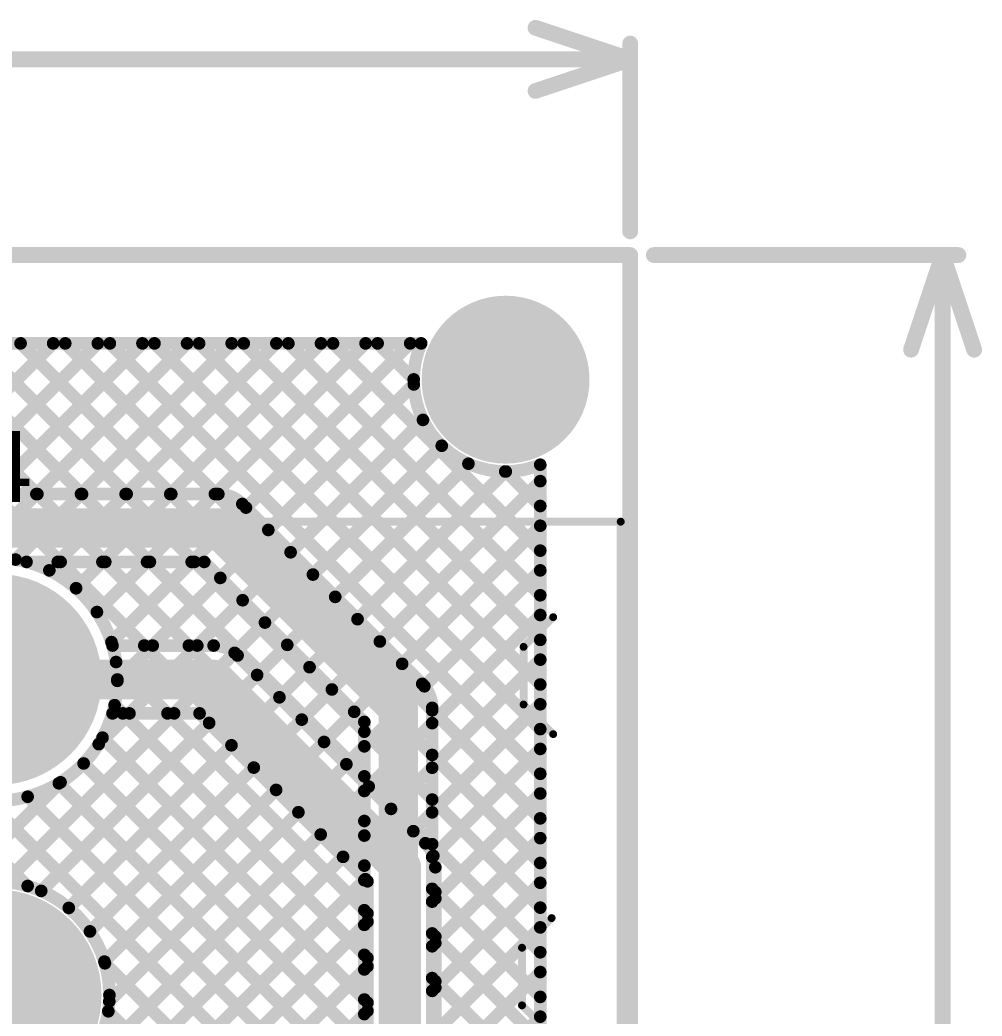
# Model space of a CAD drawing. Header units: millimetres. Extents: x -0.08 to 7.12, y -0.08 to 3.98.
# Drawn here: x 6.477 to 7.087, y 3.35 to 3.981 of the extents above; entities that cross this region are included whole.
import ezdxf

# ---------------------------------------------------------------- set-up
doc = ezdxf.new("R2010")
doc.units = ezdxf.units.MM
doc.header["$MEASUREMENT"] = 0
for name, color, linetype in [('BottomLayer', 5, 'Continuous'), ('BottomSolder', 6, 'Continuous'), ('Mechanical1', 6, 'Continuous'), ('Mechanical2', 216, 'Continuous'), ('MultiLayer', 9, 'Continuous'), ('PadHoleLayer', 156, 'Continuous'), ('TopLayer', 1, 'Continuous'), ('TopOverlay', 2, 'Continuous'), ('TopSolder', 216, 'Continuous')]:
    doc.layers.add(name, color=color, linetype=linetype)
doc.styles.add('Arial', font='', dxfattribs={"height": 0.2})
doc.styles.get('Arial').set_extended_font_data('Arial')

# ---------------------------------------------------------------- blocks, each defined once
blk = doc.blocks.new('WJ2EDGR_5_08_3P__5')
at = {"layer": 'BottomLayer'}
blk.add_hatch(color=5, dxfattribs=at).paths.add_polyline_path([(-0.06299, 0.06299), (0.06299, 0.06299), (0.06299, -0.06299), (-0.06299, -0.06299)])
h = blk.add_hatch(color=5, dxfattribs=at)
edge = h.paths.add_edge_path()
edge.add_arc((0.2, 0), 0.06299, 0, 360)
h = blk.add_hatch(color=5, dxfattribs=at)
edge = h.paths.add_edge_path()
edge.add_arc((0.4, 0), 0.06299, 0, 360)
at = {"layer": 'BottomSolder'}
blk.add_hatch(color=6, dxfattribs=at).paths.add_polyline_path([(-0.06699, 0.06699), (0.06699, 0.06699), (0.06699, -0.06699), (-0.06699, -0.06699)])
h = blk.add_hatch(color=6, dxfattribs=at)
edge = h.paths.add_edge_path()
edge.add_arc((0.2, 0), 0.06699, 0, 360)
h = blk.add_hatch(color=6, dxfattribs=at)
edge = h.paths.add_edge_path()
edge.add_arc((0.4, 0), 0.06699, 0, 360)
at = {"layer": 'MultiLayer'}
blk.add_hatch(color=9, dxfattribs=at).paths.add_polyline_path([(-0.06299, 0.06299), (0.06299, 0.06299), (0.06299, -0.06299), (-0.06299, -0.06299)])
h = blk.add_hatch(color=9, dxfattribs=at)
edge = h.paths.add_edge_path()
edge.add_arc((0.2, 0), 0.06299, 0, 360)
h = blk.add_hatch(color=9, dxfattribs=at)
edge = h.paths.add_edge_path()
edge.add_arc((0.4, 0), 0.06299, 0, 360)
at = {"layer": 'PadHoleLayer'}
h = blk.add_hatch(color=156, dxfattribs=at)
edge = h.paths.add_edge_path()
edge.add_arc((0, 0), 0.0315, 0, 360)
h = blk.add_hatch(color=156, dxfattribs=at)
edge = h.paths.add_edge_path()
edge.add_arc((0.2, 0), 0.0315, 0, 360)
h = blk.add_hatch(color=156, dxfattribs=at)
edge = h.paths.add_edge_path()
edge.add_arc((0.4, 0), 0.0315, 0, 360)
at = {"layer": 'TopLayer'}
blk.add_hatch(color=1, dxfattribs=at).paths.add_polyline_path([(-0.06299, 0.06299), (0.06299, 0.06299), (0.06299, -0.06299), (-0.06299, -0.06299)])
h = blk.add_hatch(color=1, dxfattribs=at)
edge = h.paths.add_edge_path()
edge.add_arc((0.2, 0), 0.06299, 0, 360)
h = blk.add_hatch(color=1, dxfattribs=at)
edge = h.paths.add_edge_path()
edge.add_arc((0.4, 0), 0.06299, 0, 360)
at = {"layer": 'TopSolder'}
blk.add_hatch(color=216, dxfattribs=at).paths.add_polyline_path([(-0.06699, 0.06699), (0.06699, 0.06699), (0.06699, -0.06699), (-0.06699, -0.06699)])
h = blk.add_hatch(color=216, dxfattribs=at)
edge = h.paths.add_edge_path()
edge.add_arc((0.2, 0), 0.06699, 0, 360)
h = blk.add_hatch(color=216, dxfattribs=at)
edge = h.paths.add_edge_path()
edge.add_arc((0.4, 0), 0.06699, 0, 360)
at = {"layer": 'TopOverlay', "const_width": 0.005}
for points in [[(0.5, 0.08), (-0.1, 0.08)], [(-0.1, 0.08), (-0.1, -0.396)], [(0.5, 0.08), (0.5, -0.396)], [(-0.00956, -0.33443), (-0.02833, -0.3532)], [(-0.00956, -0.33443), (0.02699, -0.33443)], [(0.02699, -0.33443), (0.04576, -0.3532)], [(0.19344, -0.33343), (0.17467, -0.3522)], [(0.19344, -0.33343), (0.22999, -0.33343)], [(0.22999, -0.33343), (0.24876, -0.3522)], [(0.38414, -0.33443), (0.36537, -0.3532)], [(0.38414, -0.33443), (0.42069, -0.33443)], [(0.42069, -0.33443), (0.43946, -0.3532)], [(0.5, -0.396), (-0.1, -0.396)]]:
    blk.add_lwpolyline(points, dxfattribs=at)
at = {"layer": 'TopOverlay', "const_width": 0.0025}
for points in [[(-0.10125, 0.08, 1), (-0.09875, 0.08, 1)], [(-0.10125, 0.08, 1), (-0.09875, 0.08, 1)], [(0.49875, 0.08, 1), (0.50125, 0.08, 1)], [(0.49875, 0.08, 1), (0.50125, 0.08, 1)], [(-0.01081, -0.33443, 1), (-0.00831, -0.33443, 1)], [(-0.01081, -0.33443, 1), (-0.00831, -0.33443, 1)], [(0.02574, -0.33443, 1), (0.02824, -0.33443, 1)], [(0.02574, -0.33443, 1), (0.02824, -0.33443, 1)], [(0.19219, -0.33343, 1), (0.19469, -0.33343, 1)], [(0.19219, -0.33343, 1), (0.19469, -0.33343, 1)], [(0.22874, -0.33343, 1), (0.23124, -0.33343, 1)], [(0.22874, -0.33343, 1), (0.23124, -0.33343, 1)], [(0.38289, -0.33443, 1), (0.38539, -0.33443, 1)], [(0.38289, -0.33443, 1), (0.38539, -0.33443, 1)], [(0.41944, -0.33443, 1), (0.42194, -0.33443, 1)], [(0.41944, -0.33443, 1), (0.42194, -0.33443, 1)], [(-0.02958, -0.3532, 1), (-0.02708, -0.3532, 1)], [(0.04451, -0.3532, 1), (0.04701, -0.3532, 1)], [(0.17342, -0.3522, 1), (0.17592, -0.3522, 1)], [(0.24751, -0.3522, 1), (0.25001, -0.3522, 1)], [(0.36412, -0.3532, 1), (0.36662, -0.3532, 1)], [(0.43821, -0.3532, 1), (0.44071, -0.3532, 1)], [(-0.10125, -0.396, 1), (-0.09875, -0.396, 1)], [(-0.10125, -0.396, 1), (-0.09875, -0.396, 1)], [(0.49875, -0.396, 1), (0.50125, -0.396, 1)], [(0.49875, -0.396, 1), (0.50125, -0.396, 1)]]:
    blk.add_lwpolyline(points, format="xyb", close=True, dxfattribs=at)

msp = doc.modelspace()

# ---------------------------------------------------------------- hatches: boundary and pattern name
at = {"layer": 'BottomLayer'}
h = msp.add_hatch(color=5, dxfattribs=at)
edge = h.paths.add_edge_path()
edge.add_arc((6.785, 3.753), 0.04921, 0, 360)
at = {"layer": 'BottomSolder'}
h = msp.add_hatch(color=6, dxfattribs=at)
edge = h.paths.add_edge_path()
edge.add_arc((6.785, 3.753), 0.05321, 0, 360)
at = {"layer": 'MultiLayer'}
h = msp.add_hatch(color=9, dxfattribs=at)
edge = h.paths.add_edge_path()
edge.add_arc((6.785, 3.753), 0.04921, 0, 360)
at = {"layer": 'PadHoleLayer'}
h = msp.add_hatch(color=156, dxfattribs=at)
edge = h.paths.add_edge_path()
edge.add_arc((6.785, 3.753), 0.04134, 0, 360)
at = {"layer": 'TopLayer'}
h = msp.add_hatch(color=1, dxfattribs=at)
edge = h.paths.add_edge_path()
edge.add_arc((6.785, 3.753), 0.04921, 0, 360)
at = {"layer": 'TopSolder'}
h = msp.add_hatch(color=216, dxfattribs=at)
edge = h.paths.add_edge_path()
edge.add_arc((6.785, 3.753), 0.05321, 0, 360)

# ---------------------------------------------------------------- linework, layer by layer
at = {"layer": 'BottomLayer'}
for points, const_width in [([(5.82341, 3.776), (6.73152, 3.776)], 0.008), ([(6.31936, 3.59704), (6.49832, 3.776)], 0.008), ([(6.3351, 3.5845), (6.5266, 3.776)], 0.008), ([(6.36339, 3.5845), (6.55489, 3.776)], 0.008), ([(6.36454, 3.776), (6.55604, 3.5845)], 0.008), ([(6.39282, 3.776), (6.58432, 3.5845)], 0.008), ([(6.42111, 3.776), (6.807, 3.39011)], 0.008), ([(6.44534, 3.63817), (6.58317, 3.776)], 0.008), ([(6.44939, 3.776), (6.807, 3.41839)], 0.008), ([(6.47444, 3.63898), (6.61146, 3.776)], 0.008), ([(6.47767, 3.776), (6.807, 3.44667)], 0.008), ([(6.49588, 3.63214), (6.63974, 3.776)], 0.008), ([(6.50596, 3.776), (6.807, 3.47496)], 0.008), ([(6.51284, 3.62082), (6.66803, 3.776)], 0.008), ([(6.52604, 3.60573), (6.69631, 3.776)], 0.008), ([(6.53424, 3.776), (6.807, 3.50324)], 0.008), ([(6.53526, 3.58667), (6.72459, 3.776)], 0.008), ([(6.56253, 3.776), (6.807, 3.53153)], 0.008), ([(6.59081, 3.776), (6.807, 3.55981)], 0.008), ([(6.6191, 3.776), (6.807, 3.5881)], 0.008), ([(6.64738, 3.776), (6.807, 3.61638)], 0.008), ([(6.67567, 3.776), (6.807, 3.64466)], 0.008), ([(6.70395, 3.776), (6.72679, 3.75316)], 0.008), ([(6.56138, 3.5845), (6.72687, 3.74999)], 0.008), ([(6.58966, 3.5845), (6.73267, 3.7275)], 0.008), ([(6.61332, 3.57988), (6.74457, 3.71112)], 0.008), ([(6.62757, 3.56584), (6.76148, 3.69975)], 0.008), ([(6.807, 1.435), (6.807, 3.6991)], 0.008), ([(6.64171, 3.5517), (6.7848, 3.69479)], 0.008), ([(6.78516, 3.69479), (6.807, 3.67295)], 0.008), ([(6.65585, 3.53755), (6.807, 3.6887)], 0.008), ([(6.66999, 3.52341), (6.807, 3.66042)], 0.008), ([(6.68414, 3.50927), (6.807, 3.63213)], 0.008), ([(6.69828, 3.49513), (6.807, 3.60385)], 0.008), ([(6.53593, 3.5845), (6.6, 3.5845)], 0.008), ([(6.6152, 3.5782), (6.7342, 3.4592)], 0.008), ([(6.462, 3.563), (6.6, 3.563)], 0.025), ([(6.6, 3.563), (6.719, 3.444)], 0.025), ([(6.71242, 3.48098), (6.807, 3.57556)], 0.008), ([(6.72656, 3.46684), (6.807, 3.54728)], 0.008), ([(6.37276, 3.5415), (6.48215, 3.43212)], 0.008), ([(6.46817, 3.43473), (6.57495, 3.5415)], 0.008), ([(6.52718, 3.52201), (6.54666, 3.5415)], 0.008), ([(6.53593, 3.5415), (6.59109, 3.5415)], 0.008), ([(6.54247, 3.5415), (6.6975, 3.38647)], 0.008), ([(6.57075, 3.5415), (6.6975, 3.41475)], 0.008), ([(6.59109, 3.5415), (6.6975, 3.43509)], 0.008), ([(6.49074, 3.42901), (6.59716, 3.53543)], 0.008), ([(6.52958, 3.52611), (6.6975, 3.35818)], 0.008), ([(6.50822, 3.4182), (6.6113, 3.52129)], 0.008), ([(6.73924, 3.45124), (6.807, 3.51899)], 0.008), ([(6.51763, 3.50977), (6.6975, 3.3299)], 0.008), ([(6.52163, 3.40333), (6.62545, 3.50715)], 0.008), ([(6.43483, 3.42967), (6.50299, 3.49782)], 0.008), ([(6.50194, 3.49718), (6.6975, 3.30162)], 0.008), ([(6.48214, 3.48869), (6.6975, 3.27333)], 0.008), ([(6.5308, 3.38421), (6.63959, 3.49301)], 0.008), ([(6.7405, 3.42421), (6.807, 3.49071)], 0.008), ([(6.45633, 3.48622), (6.6975, 3.24505)], 0.008), ([(6.53388, 3.35901), (6.65373, 3.47886)], 0.008), ([(6.43814, 3.23499), (6.66787, 3.46472)], 0.008), ([(6.7405, 3.39593), (6.807, 3.46243)], 0.008), ([(6.46643, 3.23499), (6.68202, 3.45058)], 0.008), ([(6.719, 3.092), (6.719, 3.444)], 0.025), ([(6.7405, 3.092), (6.7405, 3.444)], 0.008), ([(6.49471, 3.23499), (6.69616, 3.43644)], 0.008), ([(6.6975, 3.10091), (6.6975, 3.43509)], 0.008), ([(6.7405, 3.36764), (6.807, 3.43414)], 0.008), ([(6.7405, 3.42832), (6.807, 3.36182)], 0.008), ([(6.523, 3.23499), (6.6975, 3.40949)], 0.008), ([(6.7405, 3.33936), (6.807, 3.40586)], 0.008), ([(6.7405, 3.40004), (6.807, 3.33354)], 0.008), ([(6.53112, 3.38315), (6.6975, 3.21676)], 0.008), ([(6.53399, 3.2177), (6.6975, 3.38121)], 0.008), ([(6.7405, 3.31107), (6.807, 3.37757)], 0.008), ([(6.7405, 3.37175), (6.807, 3.30525)], 0.008), ([(6.53325, 3.35272), (6.6975, 3.18848)], 0.008), ([(6.53399, 3.18942), (6.6975, 3.35293)], 0.008), ([(6.7405, 3.28279), (6.807, 3.34929)], 0.008)]:
    msp.add_lwpolyline(points, dxfattribs=dict(at, const_width=const_width))
for points, const_width in [([(6.47567, 3.776, 1), (6.47967, 3.776, 1)], 0.004), ([(6.49632, 3.776, 1), (6.50032, 3.776, 1)], 0.004), ([(6.50396, 3.776, 1), (6.50796, 3.776, 1)], 0.004), ([(6.5246, 3.776, 1), (6.5286, 3.776, 1)], 0.004), ([(6.53224, 3.776, 1), (6.53624, 3.776, 1)], 0.004), ([(6.55289, 3.776, 1), (6.55689, 3.776, 1)], 0.004), ([(6.56053, 3.776, 1), (6.56453, 3.776, 1)], 0.004), ([(6.58117, 3.776, 1), (6.58517, 3.776, 1)], 0.004), ([(6.58881, 3.776, 1), (6.59281, 3.776, 1)], 0.004), ([(6.60946, 3.776, 1), (6.61346, 3.776, 1)], 0.004), ([(6.6171, 3.776, 1), (6.6211, 3.776, 1)], 0.004), ([(6.63774, 3.776, 1), (6.64174, 3.776, 1)], 0.004), ([(6.64538, 3.776, 1), (6.64938, 3.776, 1)], 0.004), ([(6.66603, 3.776, 1), (6.67003, 3.776, 1)], 0.004), ([(6.67366, 3.776, 1), (6.67767, 3.776, 1)], 0.004), ([(6.69431, 3.776, 1), (6.69831, 3.776, 1)], 0.004), ([(6.70195, 3.776, 1), (6.70595, 3.776, 1)], 0.004), ([(6.72259, 3.776, 1), (6.72659, 3.776, 1)], 0.004), ([(6.72952, 3.776, 1), (6.73352, 3.776, 1)], 0.004), ([(6.72952, 3.776, 1), (6.73352, 3.776, 1)], 0.004), ([(6.72479, 3.75316, 1), (6.72879, 3.75316, 1)], 0.004), ([(6.72487, 3.74999, 1), (6.72887, 3.74999, 1)], 0.004), ([(6.73067, 3.7275, 1), (6.73467, 3.7275, 1)], 0.004), ([(6.74257, 3.71112, 1), (6.74657, 3.71112, 1)], 0.004), ([(6.75948, 3.69975, 1), (6.76348, 3.69975, 1)], 0.004), ([(6.805, 3.6991, 1), (6.809, 3.6991, 1)], 0.004), ([(6.805, 3.6991, 1), (6.809, 3.6991, 1)], 0.004), ([(6.7828, 3.69479, 1), (6.7868, 3.69479, 1)], 0.004), ([(6.78316, 3.69479, 1), (6.78716, 3.69479, 1)], 0.004), ([(6.805, 3.6887, 1), (6.809, 3.6887, 1)], 0.004), ([(6.805, 3.67295, 1), (6.809, 3.67295, 1)], 0.004), ([(6.805, 3.66042, 1), (6.809, 3.66042, 1)], 0.004), ([(6.47244, 3.63898, 1), (6.47644, 3.63898, 1)], 0.004), ([(6.805, 3.64466, 1), (6.809, 3.64466, 1)], 0.004), ([(6.49388, 3.63214, 1), (6.49788, 3.63214, 1)], 0.004), ([(6.805, 3.63213, 1), (6.809, 3.63213, 1)], 0.004), ([(6.51084, 3.62082, 1), (6.51484, 3.62082, 1)], 0.004), ([(6.805, 3.61638, 1), (6.809, 3.61638, 1)], 0.004), ([(6.52404, 3.60573, 1), (6.52804, 3.60573, 1)], 0.004), ([(6.805, 3.60385, 1), (6.809, 3.60385, 1)], 0.004), ([(6.53326, 3.58667, 1), (6.53726, 3.58667, 1)], 0.004), ([(6.53393, 3.5845, 1), (6.53793, 3.5845, 1)], 0.004), ([(6.53393, 3.5845, 1), (6.53793, 3.5845, 1)], 0.004), ([(6.55404, 3.5845, 1), (6.55804, 3.5845, 1)], 0.004), ([(6.55938, 3.5845, 1), (6.56338, 3.5845, 1)], 0.004), ([(6.58232, 3.5845, 1), (6.58632, 3.5845, 1)], 0.004), ([(6.58766, 3.5845, 1), (6.59166, 3.5845, 1)], 0.004), ([(6.598, 3.5845, 1), (6.602, 3.5845, 1)], 0.004), ([(6.598, 3.5845, 1), (6.602, 3.5845, 1)], 0.004), ([(6.598, 3.5845, 1), (6.602, 3.5845, 1)], 0.004), ([(6.805, 3.5881, 1), (6.809, 3.5881, 1)], 0.004), ([(6.61132, 3.57988, 1), (6.61532, 3.57988, 1)], 0.004), ([(6.6132, 3.5782, 1), (6.6172, 3.5782, 1)], 0.004), ([(6.6132, 3.5782, 1), (6.6172, 3.5782, 1)], 0.004), ([(6.6132, 3.5782, 1), (6.6172, 3.5782, 1)], 0.004), ([(6.59375, 3.563, 1), (6.60625, 3.563, 1)], 0.0125), ([(6.59375, 3.563, 1), (6.60625, 3.563, 1)], 0.0125), ([(6.805, 3.57556, 1), (6.809, 3.57556, 1)], 0.004), ([(6.62557, 3.56584, 1), (6.62957, 3.56584, 1)], 0.004), ([(6.805, 3.55981, 1), (6.809, 3.55981, 1)], 0.004), ([(6.63971, 3.5517, 1), (6.64371, 3.5517, 1)], 0.004), ([(6.805, 3.54728, 1), (6.809, 3.54728, 1)], 0.004), ([(6.53393, 3.5415, 1), (6.53793, 3.5415, 1)], 0.004), ([(6.53393, 3.5415, 1), (6.53793, 3.5415, 1)], 0.004), ([(6.54047, 3.5415, 1), (6.54447, 3.5415, 1)], 0.004), ([(6.54466, 3.5415, 1), (6.54866, 3.5415, 1)], 0.004), ([(6.56875, 3.5415, 1), (6.57275, 3.5415, 1)], 0.004), ([(6.57295, 3.5415, 1), (6.57695, 3.5415, 1)], 0.004), ([(6.58909, 3.5415, 1), (6.59309, 3.5415, 1)], 0.004), ([(6.58909, 3.5415, 1), (6.59309, 3.5415, 1)], 0.004), ([(6.59516, 3.53543, 1), (6.59916, 3.53543, 1)], 0.004), ([(6.65385, 3.53755, 1), (6.65785, 3.53755, 1)], 0.004), ([(6.805, 3.53153, 1), (6.809, 3.53153, 1)], 0.004), ([(6.52758, 3.52611, 1), (6.53158, 3.52611, 1)], 0.004), ([(6.52518, 3.52201, 1), (6.52918, 3.52201, 1)], 0.004), ([(6.6093, 3.52129, 1), (6.6133, 3.52129, 1)], 0.004), ([(6.66799, 3.52341, 1), (6.67199, 3.52341, 1)], 0.004), ([(6.805, 3.51899, 1), (6.809, 3.51899, 1)], 0.004), ([(6.51563, 3.50977, 1), (6.51963, 3.50977, 1)], 0.004), ([(6.62345, 3.50715, 1), (6.62745, 3.50715, 1)], 0.004), ([(6.68214, 3.50927, 1), (6.68614, 3.50927, 1)], 0.004), ([(6.805, 3.50324, 1), (6.809, 3.50324, 1)], 0.004), ([(6.49994, 3.49718, 1), (6.50394, 3.49718, 1)], 0.004), ([(6.50099, 3.49782, 1), (6.50499, 3.49782, 1)], 0.004), ([(6.69628, 3.49513, 1), (6.70028, 3.49513, 1)], 0.004), ([(6.48014, 3.48869, 1), (6.48414, 3.48869, 1)], 0.004), ([(6.63759, 3.49301, 1), (6.64159, 3.49301, 1)], 0.004), ([(6.805, 3.49071, 1), (6.809, 3.49071, 1)], 0.004), ([(6.71042, 3.48098, 1), (6.71442, 3.48098, 1)], 0.004), ([(6.65173, 3.47886, 1), (6.65573, 3.47886, 1)], 0.004), ([(6.805, 3.47496, 1), (6.809, 3.47496, 1)], 0.004), ([(6.66587, 3.46472, 1), (6.66987, 3.46472, 1)], 0.004), ([(6.72456, 3.46684, 1), (6.72856, 3.46684, 1)], 0.004), ([(6.805, 3.46243, 1), (6.809, 3.46243, 1)], 0.004), ([(6.7322, 3.4592, 1), (6.7362, 3.4592, 1)], 0.004), ([(6.7322, 3.4592, 1), (6.7362, 3.4592, 1)], 0.004), ([(6.7322, 3.4592, 1), (6.7362, 3.4592, 1)], 0.004), ([(6.68002, 3.45058, 1), (6.68402, 3.45058, 1)], 0.004), ([(6.71275, 3.444, 1), (6.72525, 3.444, 1)], 0.0125), ([(6.71275, 3.444, 1), (6.72525, 3.444, 1)], 0.0125), ([(6.73724, 3.45124, 1), (6.74124, 3.45124, 1)], 0.004), ([(6.7385, 3.444, 1), (6.7425, 3.444, 1)], 0.004), ([(6.7385, 3.444, 1), (6.7425, 3.444, 1)], 0.004), ([(6.7385, 3.444, 1), (6.7425, 3.444, 1)], 0.004), ([(6.805, 3.44667, 1), (6.809, 3.44667, 1)], 0.004), ([(6.53399, 3.363, 1), (6.39001, 3.363, 1)], 0.008), ([(6.48015, 3.43212, 1), (6.48415, 3.43212, 1)], 0.004), ([(6.69416, 3.43644, 1), (6.69816, 3.43644, 1)], 0.004), ([(6.6955, 3.43509, 1), (6.6995, 3.43509, 1)], 0.004), ([(6.6955, 3.43509, 1), (6.6995, 3.43509, 1)], 0.004), ([(6.805, 3.43414, 1), (6.809, 3.43414, 1)], 0.004), ([(6.48874, 3.42901, 1), (6.49274, 3.42901, 1)], 0.004), ([(6.7385, 3.42832, 1), (6.7425, 3.42832, 1)], 0.004), ([(6.7385, 3.42421, 1), (6.7425, 3.42421, 1)], 0.004), ([(6.50622, 3.4182, 1), (6.51022, 3.4182, 1)], 0.004), ([(6.805, 3.41839, 1), (6.809, 3.41839, 1)], 0.004), ([(6.6955, 3.41475, 1), (6.6995, 3.41475, 1)], 0.004), ([(6.6955, 3.40949, 1), (6.6995, 3.40949, 1)], 0.004), ([(6.805, 3.40586, 1), (6.809, 3.40586, 1)], 0.004), ([(6.51963, 3.40333, 1), (6.52363, 3.40333, 1)], 0.004), ([(6.7385, 3.40004, 1), (6.7425, 3.40004, 1)], 0.004), ([(6.7385, 3.39593, 1), (6.7425, 3.39593, 1)], 0.004), ([(6.6955, 3.38647, 1), (6.6995, 3.38647, 1)], 0.004), ([(6.805, 3.39011, 1), (6.809, 3.39011, 1)], 0.004), ([(6.5288, 3.38421, 1), (6.5328, 3.38421, 1)], 0.004), ([(6.52912, 3.38315, 1), (6.53312, 3.38315, 1)], 0.004), ([(6.6955, 3.38121, 1), (6.6995, 3.38121, 1)], 0.004), ([(6.805, 3.37757, 1), (6.809, 3.37757, 1)], 0.004), ([(6.7385, 3.37175, 1), (6.7425, 3.37175, 1)], 0.004), ([(6.7385, 3.36764, 1), (6.7425, 3.36764, 1)], 0.004), ([(6.53199, 3.363, 1), (6.53599, 3.363, 1)], 0.004), ([(6.805, 3.36182, 1), (6.809, 3.36182, 1)], 0.004), ([(6.53188, 3.35901, 1), (6.53588, 3.35901, 1)], 0.004), ([(6.6955, 3.35818, 1), (6.6995, 3.35818, 1)], 0.004), ([(6.53125, 3.35272, 1), (6.53526, 3.35272, 1)], 0.004), ([(6.6955, 3.35293, 1), (6.6995, 3.35293, 1)], 0.004), ([(6.805, 3.34929, 1), (6.809, 3.34929, 1)], 0.004)]:
    msp.add_lwpolyline(points, format="xyb", close=True, dxfattribs=dict(at, const_width=const_width))
at = {"layer": 'BottomLayer', "const_width": 0.008}
for points in [[(6.807, 3.6991, -0.671197), (6.73152, 3.776)], [(6.38807, 3.5845, -0.750611), (6.53593, 3.5845)], [(6.6, 3.5845, -0.198912), (6.6152, 3.5782)], [(6.6, 3.5845, -0.198912), (6.6152, 3.5782)], [(6.53593, 3.5415, -0.750611), (6.38807, 3.5415)], [(6.7342, 3.4592, -0.198912), (6.7405, 3.444)], [(6.7342, 3.4592, -0.198912), (6.7405, 3.444)]]:
    msp.add_lwpolyline(points, format="xyb", dxfattribs=at)
at = {"layer": 'Mechanical1', "const_width": 0.01}
for points in [[(6.804, 3.976), (6.864, 3.956)], [(6.864, 3.847), (6.864, 3.966)], [(3.6874, 3.956), (6.864, 3.956)], [(6.804, 3.936), (6.864, 3.956)], [(6.879, 3.832), (7.072, 3.832)], [(7.042, 3.772), (7.062, 3.832)], [(7.062, 3.832), (7.082, 3.772)], [(7.062, 2.14641), (7.062, 3.832)]]:
    msp.add_lwpolyline(points, dxfattribs=at)
at = {"layer": 'Mechanical1', "const_width": 0.005}
for points in [[(6.8015, 3.976, 1), (6.8065, 3.976, 1)], [(6.8615, 3.966, 1), (6.8665, 3.966, 1)], [(6.8615, 3.956, 1), (6.8665, 3.956, 1)], [(6.8615, 3.956, 1), (6.8665, 3.956, 1)], [(6.8615, 3.956, 1), (6.8665, 3.956, 1)], [(6.8015, 3.936, 1), (6.8065, 3.936, 1)], [(6.8615, 3.847, 1), (6.8665, 3.847, 1)], [(6.8765, 3.832, 1), (6.8815, 3.832, 1)], [(7.0595, 3.832, 1), (7.0645, 3.832, 1)], [(7.0595, 3.832, 1), (7.0645, 3.832, 1)], [(7.0595, 3.832, 1), (7.0645, 3.832, 1)], [(7.0695, 3.832, 1), (7.0745, 3.832, 1)], [(7.0395, 3.772, 1), (7.0445, 3.772, 1)], [(7.0795, 3.772, 1), (7.0845, 3.772, 1)]]:
    msp.add_lwpolyline(points, format="xyb", close=True, dxfattribs=at)
at = {"layer": 'Mechanical2', "const_width": 0.01}
for points in [[(-0.079, 3.832), (6.864, 3.832)], [(6.864, 3.832), (6.864, -0.079)]]:
    msp.add_lwpolyline(points, dxfattribs=at)
at = {"layer": 'Mechanical2', "const_width": 0.005}
msp.add_lwpolyline([(6.8615, 3.832, 1), (6.8665, 3.832, 1)], format="xyb", close=True, dxfattribs=at)
msp.add_lwpolyline([(6.8615, 3.832, 1), (6.8665, 3.832, 1)], format="xyb", close=True, dxfattribs=at)
at = {"layer": 'TopLayer'}
for points, const_width in [([(5.88441, 3.776), (6.73152, 3.776)], 0.008), ([(6.39282, 3.776), (6.48832, 3.6805)], 0.008), ([(6.40282, 3.6805), (6.49832, 3.776)], 0.008), ([(6.42111, 3.776), (6.51661, 3.6805)], 0.008), ([(6.4311, 3.6805), (6.5266, 3.776)], 0.008), ([(6.44939, 3.776), (6.54489, 3.6805)], 0.008), ([(6.45939, 3.6805), (6.55489, 3.776)], 0.008), ([(6.47767, 3.776), (6.57317, 3.6805)], 0.008), ([(6.48767, 3.6805), (6.58317, 3.776)], 0.008), ([(6.50596, 3.776), (6.60146, 3.6805)], 0.008), ([(6.51596, 3.6805), (6.61146, 3.776)], 0.008), ([(6.53424, 3.776), (6.807, 3.50324)], 0.008), ([(6.54424, 3.6805), (6.63974, 3.776)], 0.008), ([(6.56253, 3.776), (6.807, 3.53153)], 0.008), ([(6.57253, 3.6805), (6.66803, 3.776)], 0.008), ([(6.59081, 3.776), (6.807, 3.55981)], 0.008), ([(6.60081, 3.6805), (6.69631, 3.776)], 0.008), ([(6.6191, 3.776), (6.807, 3.5881)], 0.008), ([(6.6205, 3.67191), (6.72459, 3.776)], 0.008), ([(6.64738, 3.776), (6.807, 3.61638)], 0.008), ([(6.67567, 3.776), (6.807, 3.64466)], 0.008), ([(6.70395, 3.776), (6.72679, 3.75316)], 0.008), ([(6.63464, 3.65776), (6.72687, 3.74999)], 0.008), ([(6.64878, 3.64362), (6.73267, 3.7275)], 0.008), ([(6.66293, 3.62948), (6.74457, 3.71112)], 0.008), ([(6.67707, 3.61534), (6.76148, 3.69975)], 0.008), ([(6.807, 1.435), (6.807, 3.6991)], 0.008), ([(6.69121, 3.6012), (6.7848, 3.69479)], 0.008), ([(6.78516, 3.69479), (6.807, 3.67295)], 0.008), ([(6.70535, 3.58705), (6.807, 3.6887)], 0.008), ([(5.9265, 3.6805), (6.603, 3.6805)], 0.008), ([(6.6182, 3.6742), (6.7322, 3.5602)], 0.008), ([(5.9, 3.659), (6.603, 3.659)], 0.025), ([(6.603, 3.659), (6.717, 3.545)], 0.025), ([(6.71949, 3.57291), (6.807, 3.66042)], 0.008), ([(6.27676, 3.6375), (6.48215, 3.43212)], 0.008), ([(6.48143, 3.6375), (6.59409, 3.6375)], 0.008), ([(6.49588, 3.63214), (6.50124, 3.6375)], 0.008), ([(6.50304, 3.6375), (6.6955, 3.44504)], 0.008), ([(6.51284, 3.62082), (6.52953, 3.6375)], 0.008), ([(6.52604, 3.60573), (6.55781, 3.6375)], 0.008), ([(6.53132, 3.6375), (6.6955, 3.47332)], 0.008), ([(6.53526, 3.58667), (6.58609, 3.6375)], 0.008), ([(6.55961, 3.6375), (6.6955, 3.50161)], 0.008), ([(6.58789, 3.6375), (6.6955, 3.52989)], 0.008), ([(6.59409, 3.6375), (6.6955, 3.53609)], 0.008), ([(6.53899, 3.56211), (6.60424, 3.62736)], 0.008), ([(6.73357, 3.5587), (6.807, 3.63213)], 0.008), ([(6.52718, 3.52201), (6.61838, 3.61322)], 0.008), ([(6.7385, 3.53535), (6.807, 3.60385)], 0.008), ([(6.46817, 3.43473), (6.63252, 3.59907)], 0.008), ([(6.49074, 3.42901), (6.64666, 3.58493)], 0.008), ([(6.50822, 3.4182), (6.6608, 3.57079)], 0.008), ([(6.53819, 3.57406), (6.6955, 3.41675)], 0.008), ([(6.7385, 3.50706), (6.807, 3.57556)], 0.008), ([(6.462, 3.563), (6.53499, 3.563)], 0.01), ([(6.52163, 3.40333), (6.67495, 3.55665)], 0.008), ([(6.717, 3.254), (6.717, 3.545)], 0.025), ([(6.53725, 3.54672), (6.6955, 3.38847)], 0.008), ([(6.7385, 3.47878), (6.807, 3.54728)], 0.008), ([(6.7385, 3.254), (6.7385, 3.545)], 0.008), ([(6.5308, 3.38421), (6.68909, 3.54251)], 0.008), ([(6.7385, 3.54346), (6.807, 3.47496)], 0.008), ([(6.6955, 3.26291), (6.6955, 3.53609)], 0.008), ([(6.52958, 3.52611), (6.6955, 3.36018)], 0.008), ([(6.53388, 3.35901), (6.6955, 3.52063)], 0.008), ([(6.7385, 3.45049), (6.807, 3.51899)], 0.008), ([(6.7385, 3.51517), (6.807, 3.44667)], 0.008), ([(6.51763, 3.50977), (6.6955, 3.3319)], 0.008), ([(6.43483, 3.42967), (6.50299, 3.49782)], 0.008), ([(6.50194, 3.49718), (6.6955, 3.30362)], 0.008), ([(6.43814, 3.23499), (6.6955, 3.49235)], 0.008), ([(6.48214, 3.48869), (6.6955, 3.27533)], 0.008), ([(6.7385, 3.42221), (6.807, 3.49071)], 0.008), ([(6.45633, 3.48622), (6.68757, 3.25498)], 0.008), ([(6.7385, 3.48689), (6.807, 3.41839)], 0.008), ([(6.46643, 3.23499), (6.6955, 3.46406)], 0.008), ([(6.7385, 3.39393), (6.807, 3.46243)], 0.008), ([(6.7385, 3.45861), (6.807, 3.39011)], 0.008), ([(6.49471, 3.23499), (6.6955, 3.43578)], 0.008), ([(6.7385, 3.36564), (6.807, 3.43414)], 0.008), ([(6.7385, 3.43032), (6.807, 3.36182)], 0.008), ([(6.523, 3.23499), (6.6955, 3.40749)], 0.008), ([(6.7385, 3.33736), (6.807, 3.40586)], 0.008), ([(6.7385, 3.40204), (6.807, 3.33354)], 0.008), ([(6.53112, 3.38315), (6.67343, 3.24083)], 0.008), ([(6.53399, 3.2177), (6.6955, 3.37921)], 0.008), ([(6.7385, 3.30907), (6.807, 3.37757)], 0.008), ([(6.7385, 3.37375), (6.807, 3.30525)], 0.008), ([(6.53325, 3.35272), (6.65929, 3.22669)], 0.008), ([(6.53399, 3.18942), (6.6955, 3.35093)], 0.008), ([(6.7385, 3.28079), (6.807, 3.34929)], 0.008)]:
    msp.add_lwpolyline(points, dxfattribs=dict(at, const_width=const_width))
for points, const_width in [([(6.47567, 3.776, 1), (6.47967, 3.776, 1)], 0.004), ([(6.49632, 3.776, 1), (6.50032, 3.776, 1)], 0.004), ([(6.50396, 3.776, 1), (6.50796, 3.776, 1)], 0.004), ([(6.5246, 3.776, 1), (6.5286, 3.776, 1)], 0.004), ([(6.53224, 3.776, 1), (6.53624, 3.776, 1)], 0.004), ([(6.55289, 3.776, 1), (6.55689, 3.776, 1)], 0.004), ([(6.56053, 3.776, 1), (6.56453, 3.776, 1)], 0.004), ([(6.58117, 3.776, 1), (6.58517, 3.776, 1)], 0.004), ([(6.58881, 3.776, 1), (6.59281, 3.776, 1)], 0.004), ([(6.60946, 3.776, 1), (6.61346, 3.776, 1)], 0.004), ([(6.6171, 3.776, 1), (6.6211, 3.776, 1)], 0.004), ([(6.63774, 3.776, 1), (6.64174, 3.776, 1)], 0.004), ([(6.64538, 3.776, 1), (6.64938, 3.776, 1)], 0.004), ([(6.66603, 3.776, 1), (6.67003, 3.776, 1)], 0.004), ([(6.67366, 3.776, 1), (6.67767, 3.776, 1)], 0.004), ([(6.69431, 3.776, 1), (6.69831, 3.776, 1)], 0.004), ([(6.70195, 3.776, 1), (6.70595, 3.776, 1)], 0.004), ([(6.72259, 3.776, 1), (6.72659, 3.776, 1)], 0.004), ([(6.72952, 3.776, 1), (6.73352, 3.776, 1)], 0.004), ([(6.72952, 3.776, 1), (6.73352, 3.776, 1)], 0.004), ([(6.72479, 3.75316, 1), (6.72879, 3.75316, 1)], 0.004), ([(6.72487, 3.74999, 1), (6.72887, 3.74999, 1)], 0.004), ([(6.73067, 3.7275, 1), (6.73467, 3.7275, 1)], 0.004), ([(6.74257, 3.71112, 1), (6.74657, 3.71112, 1)], 0.004), ([(6.75948, 3.69975, 1), (6.76348, 3.69975, 1)], 0.004), ([(6.805, 3.6991, 1), (6.809, 3.6991, 1)], 0.004), ([(6.805, 3.6991, 1), (6.809, 3.6991, 1)], 0.004), ([(6.7828, 3.69479, 1), (6.7868, 3.69479, 1)], 0.004), ([(6.78316, 3.69479, 1), (6.78716, 3.69479, 1)], 0.004), ([(6.805, 3.6887, 1), (6.809, 3.6887, 1)], 0.004), ([(6.48567, 3.6805, 1), (6.48967, 3.6805, 1)], 0.004), ([(6.48632, 3.6805, 1), (6.49032, 3.6805, 1)], 0.004), ([(6.51396, 3.6805, 1), (6.51796, 3.6805, 1)], 0.004), ([(6.51461, 3.6805, 1), (6.51861, 3.6805, 1)], 0.004), ([(6.54224, 3.6805, 1), (6.54624, 3.6805, 1)], 0.004), ([(6.54289, 3.6805, 1), (6.54689, 3.6805, 1)], 0.004), ([(6.57053, 3.6805, 1), (6.57453, 3.6805, 1)], 0.004), ([(6.57117, 3.6805, 1), (6.57517, 3.6805, 1)], 0.004), ([(6.59881, 3.6805, 1), (6.60281, 3.6805, 1)], 0.004), ([(6.59946, 3.6805, 1), (6.60346, 3.6805, 1)], 0.004), ([(6.601, 3.6805, 1), (6.605, 3.6805, 1)], 0.004), ([(6.601, 3.6805, 1), (6.605, 3.6805, 1)], 0.004), ([(6.601, 3.6805, 1), (6.605, 3.6805, 1)], 0.004), ([(6.6162, 3.6742, 1), (6.6202, 3.6742, 1)], 0.004), ([(6.6162, 3.6742, 1), (6.6202, 3.6742, 1)], 0.004), ([(6.6162, 3.6742, 1), (6.6202, 3.6742, 1)], 0.004), ([(6.6185, 3.67191, 1), (6.6225, 3.67191, 1)], 0.004), ([(6.805, 3.67295, 1), (6.809, 3.67295, 1)], 0.004), ([(6.59675, 3.659, 1), (6.60925, 3.659, 1)], 0.0125), ([(6.59675, 3.659, 1), (6.60925, 3.659, 1)], 0.0125), ([(6.63264, 3.65776, 1), (6.63664, 3.65776, 1)], 0.004), ([(6.805, 3.66042, 1), (6.809, 3.66042, 1)], 0.004), ([(6.64678, 3.64362, 1), (6.65078, 3.64362, 1)], 0.004), ([(6.805, 3.64466, 1), (6.809, 3.64466, 1)], 0.004), ([(6.47943, 3.6375, 1), (6.48343, 3.6375, 1)], 0.004), ([(6.47943, 3.6375, 1), (6.48343, 3.6375, 1)], 0.004), ([(6.49924, 3.6375, 1), (6.50324, 3.6375, 1)], 0.004), ([(6.50104, 3.6375, 1), (6.50504, 3.6375, 1)], 0.004), ([(6.52753, 3.6375, 1), (6.53153, 3.6375, 1)], 0.004), ([(6.52932, 3.6375, 1), (6.53332, 3.6375, 1)], 0.004), ([(6.55581, 3.6375, 1), (6.55981, 3.6375, 1)], 0.004), ([(6.55761, 3.6375, 1), (6.56161, 3.6375, 1)], 0.004), ([(6.58409, 3.6375, 1), (6.58809, 3.6375, 1)], 0.004), ([(6.58589, 3.6375, 1), (6.58989, 3.6375, 1)], 0.004), ([(6.59209, 3.6375, 1), (6.59609, 3.6375, 1)], 0.004), ([(6.59209, 3.6375, 1), (6.59609, 3.6375, 1)], 0.004), ([(6.49388, 3.63214, 1), (6.49788, 3.63214, 1)], 0.004), ([(6.60224, 3.62736, 1), (6.60624, 3.62736, 1)], 0.004), ([(6.66093, 3.62948, 1), (6.66493, 3.62948, 1)], 0.004), ([(6.805, 3.63213, 1), (6.809, 3.63213, 1)], 0.004), ([(6.51084, 3.62082, 1), (6.51484, 3.62082, 1)], 0.004), ([(6.67507, 3.61534, 1), (6.67907, 3.61534, 1)], 0.004), ([(6.805, 3.61638, 1), (6.809, 3.61638, 1)], 0.004), ([(6.61638, 3.61322, 1), (6.62038, 3.61322, 1)], 0.004), ([(6.52404, 3.60573, 1), (6.52804, 3.60573, 1)], 0.004), ([(6.68921, 3.6012, 1), (6.69321, 3.6012, 1)], 0.004), ([(6.805, 3.60385, 1), (6.809, 3.60385, 1)], 0.004), ([(6.63052, 3.59907, 1), (6.63452, 3.59907, 1)], 0.004), ([(6.53326, 3.58667, 1), (6.53726, 3.58667, 1)], 0.004), ([(6.64466, 3.58493, 1), (6.64866, 3.58493, 1)], 0.004), ([(6.70335, 3.58705, 1), (6.70735, 3.58705, 1)], 0.004), ([(6.805, 3.5881, 1), (6.809, 3.5881, 1)], 0.004), ([(6.53619, 3.57406, 1), (6.54019, 3.57406, 1)], 0.004), ([(6.6588, 3.57079, 1), (6.6628, 3.57079, 1)], 0.004), ([(6.71749, 3.57291, 1), (6.72149, 3.57291, 1)], 0.004), ([(6.805, 3.57556, 1), (6.809, 3.57556, 1)], 0.004), ([(6.53249, 3.563, 1), (6.53749, 3.563, 1)], 0.005), ([(6.53699, 3.563, 1), (6.54099, 3.563, 1)], 0.004), ([(6.53699, 3.563, 1), (6.54099, 3.563, 1)], 0.004), ([(6.53699, 3.56211, 1), (6.54099, 3.56211, 1)], 0.004), ([(6.7302, 3.5602, 1), (6.7342, 3.5602, 1)], 0.004), ([(6.7302, 3.5602, 1), (6.7342, 3.5602, 1)], 0.004), ([(6.7302, 3.5602, 1), (6.7342, 3.5602, 1)], 0.004), ([(6.73157, 3.5587, 1), (6.73557, 3.5587, 1)], 0.004), ([(6.805, 3.55981, 1), (6.809, 3.55981, 1)], 0.004), ([(6.67295, 3.55665, 1), (6.67695, 3.55665, 1)], 0.004), ([(6.71075, 3.545, 1), (6.72325, 3.545, 1)], 0.0125), ([(6.71075, 3.545, 1), (6.72325, 3.545, 1)], 0.0125), ([(6.53525, 3.54672, 1), (6.53925, 3.54672, 1)], 0.004), ([(6.7365, 3.545, 1), (6.7405, 3.545, 1)], 0.004), ([(6.7365, 3.545, 1), (6.7405, 3.545, 1)], 0.004), ([(6.7365, 3.545, 1), (6.7405, 3.545, 1)], 0.004), ([(6.805, 3.54728, 1), (6.809, 3.54728, 1)], 0.004), ([(6.68709, 3.54251, 1), (6.69109, 3.54251, 1)], 0.004), ([(6.7365, 3.54346, 1), (6.7405, 3.54346, 1)], 0.004), ([(6.6935, 3.53609, 1), (6.6975, 3.53609, 1)], 0.004), ([(6.6935, 3.53609, 1), (6.6975, 3.53609, 1)], 0.004), ([(6.7365, 3.53535, 1), (6.7405, 3.53535, 1)], 0.004), ([(6.805, 3.53153, 1), (6.809, 3.53153, 1)], 0.004), ([(6.52758, 3.52611, 1), (6.53158, 3.52611, 1)], 0.004), ([(6.6935, 3.52989, 1), (6.6975, 3.52989, 1)], 0.004), ([(6.52518, 3.52201, 1), (6.52918, 3.52201, 1)], 0.004), ([(6.6935, 3.52063, 1), (6.6975, 3.52063, 1)], 0.004), ([(6.805, 3.51899, 1), (6.809, 3.51899, 1)], 0.004), ([(6.7365, 3.51517, 1), (6.7405, 3.51517, 1)], 0.004), ([(6.51563, 3.50977, 1), (6.51963, 3.50977, 1)], 0.004), ([(6.7365, 3.50706, 1), (6.7405, 3.50706, 1)], 0.004), ([(6.6935, 3.50161, 1), (6.6975, 3.50161, 1)], 0.004), ([(6.805, 3.50324, 1), (6.809, 3.50324, 1)], 0.004), ([(6.49994, 3.49718, 1), (6.50394, 3.49718, 1)], 0.004), ([(6.50099, 3.49782, 1), (6.50499, 3.49782, 1)], 0.004), ([(6.48014, 3.48869, 1), (6.48414, 3.48869, 1)], 0.004), ([(6.6935, 3.49235, 1), (6.6975, 3.49235, 1)], 0.004), ([(6.805, 3.49071, 1), (6.809, 3.49071, 1)], 0.004), ([(6.7365, 3.48689, 1), (6.7405, 3.48689, 1)], 0.004), ([(6.7365, 3.47878, 1), (6.7405, 3.47878, 1)], 0.004), ([(6.805, 3.47496, 1), (6.809, 3.47496, 1)], 0.004), ([(6.6935, 3.47332, 1), (6.6975, 3.47332, 1)], 0.004), ([(6.6935, 3.46406, 1), (6.6975, 3.46406, 1)], 0.004), ([(6.805, 3.46243, 1), (6.809, 3.46243, 1)], 0.004), ([(6.7365, 3.45861, 1), (6.7405, 3.45861, 1)], 0.004), ([(6.7365, 3.45049, 1), (6.7405, 3.45049, 1)], 0.004), ([(6.6935, 3.44504, 1), (6.6975, 3.44504, 1)], 0.004), ([(6.805, 3.44667, 1), (6.809, 3.44667, 1)], 0.004), ([(6.48015, 3.43212, 1), (6.48415, 3.43212, 1)], 0.004), ([(6.6935, 3.43578, 1), (6.6975, 3.43578, 1)], 0.004), ([(6.805, 3.43414, 1), (6.809, 3.43414, 1)], 0.004), ([(6.48874, 3.42901, 1), (6.49274, 3.42901, 1)], 0.004), ([(6.7365, 3.43032, 1), (6.7405, 3.43032, 1)], 0.004), ([(6.50622, 3.4182, 1), (6.51022, 3.4182, 1)], 0.004), ([(6.7365, 3.42221, 1), (6.7405, 3.42221, 1)], 0.004), ([(6.805, 3.41839, 1), (6.809, 3.41839, 1)], 0.004), ([(6.6935, 3.41675, 1), (6.6975, 3.41675, 1)], 0.004), ([(6.6935, 3.40749, 1), (6.6975, 3.40749, 1)], 0.004), ([(6.805, 3.40586, 1), (6.809, 3.40586, 1)], 0.004), ([(6.51963, 3.40333, 1), (6.52363, 3.40333, 1)], 0.004), ([(6.7365, 3.40204, 1), (6.7405, 3.40204, 1)], 0.004), ([(6.7365, 3.39393, 1), (6.7405, 3.39393, 1)], 0.004), ([(6.6935, 3.38847, 1), (6.6975, 3.38847, 1)], 0.004), ([(6.805, 3.39011, 1), (6.809, 3.39011, 1)], 0.004), ([(6.5288, 3.38421, 1), (6.5328, 3.38421, 1)], 0.004), ([(6.52912, 3.38315, 1), (6.53312, 3.38315, 1)], 0.004), ([(6.6935, 3.37921, 1), (6.6975, 3.37921, 1)], 0.004), ([(6.7365, 3.37375, 1), (6.7405, 3.37375, 1)], 0.004), ([(6.805, 3.37757, 1), (6.809, 3.37757, 1)], 0.004), ([(6.53199, 3.363, 1), (6.53599, 3.363, 1)], 0.004), ([(6.53199, 3.363, 1), (6.53599, 3.363, 1)], 0.004), ([(6.7365, 3.36564, 1), (6.7405, 3.36564, 1)], 0.004), ([(6.805, 3.36182, 1), (6.809, 3.36182, 1)], 0.004), ([(6.53188, 3.35901, 1), (6.53588, 3.35901, 1)], 0.004), ([(6.6935, 3.36018, 1), (6.6975, 3.36018, 1)], 0.004), ([(6.53125, 3.35272, 1), (6.53526, 3.35272, 1)], 0.004), ([(6.6935, 3.35093, 1), (6.6975, 3.35093, 1)], 0.004), ([(6.805, 3.34929, 1), (6.809, 3.34929, 1)], 0.004)]:
    msp.add_lwpolyline(points, format="xyb", close=True, dxfattribs=dict(at, const_width=const_width))
at = {"layer": 'TopLayer', "const_width": 0.008}
for points in [[(6.807, 3.6991, -0.671197), (6.73152, 3.776)], [(6.603, 3.6805, -0.198912), (6.6182, 3.6742)], [(6.603, 3.6805, -0.198912), (6.6182, 3.6742)], [(6.53899, 3.563, -2.036352), (6.44257, 3.6375)], [(6.48143, 3.6375, -0.341315), (6.53899, 3.563)], [(6.7322, 3.5602, -0.198912), (6.7385, 3.545)], [(6.7322, 3.5602, -0.198912), (6.7385, 3.545)], [(6.39243, 3.3815, -0.877822), (6.53399, 3.363)], [(6.53399, 3.363, -0.871468), (6.3927, 3.3435)]]:
    msp.add_lwpolyline(points, format="xyb", dxfattribs=at)

# ---------------------------------------------------------------- block references
at = {"rotation": 90}
msp.add_blockref('WJ2EDGR_5_08_3P__5', (6.462, 3.163), dxfattribs=at)

# ---------------------------------------------------------------- texts
at = {"layer": 'TopOverlay', "style": 'Arial'}
msp.add_text('J14', height=0.045, dxfattribs=at).set_placement((6.38377, 3.67551))

doc.saveas('drawing.dxf')
